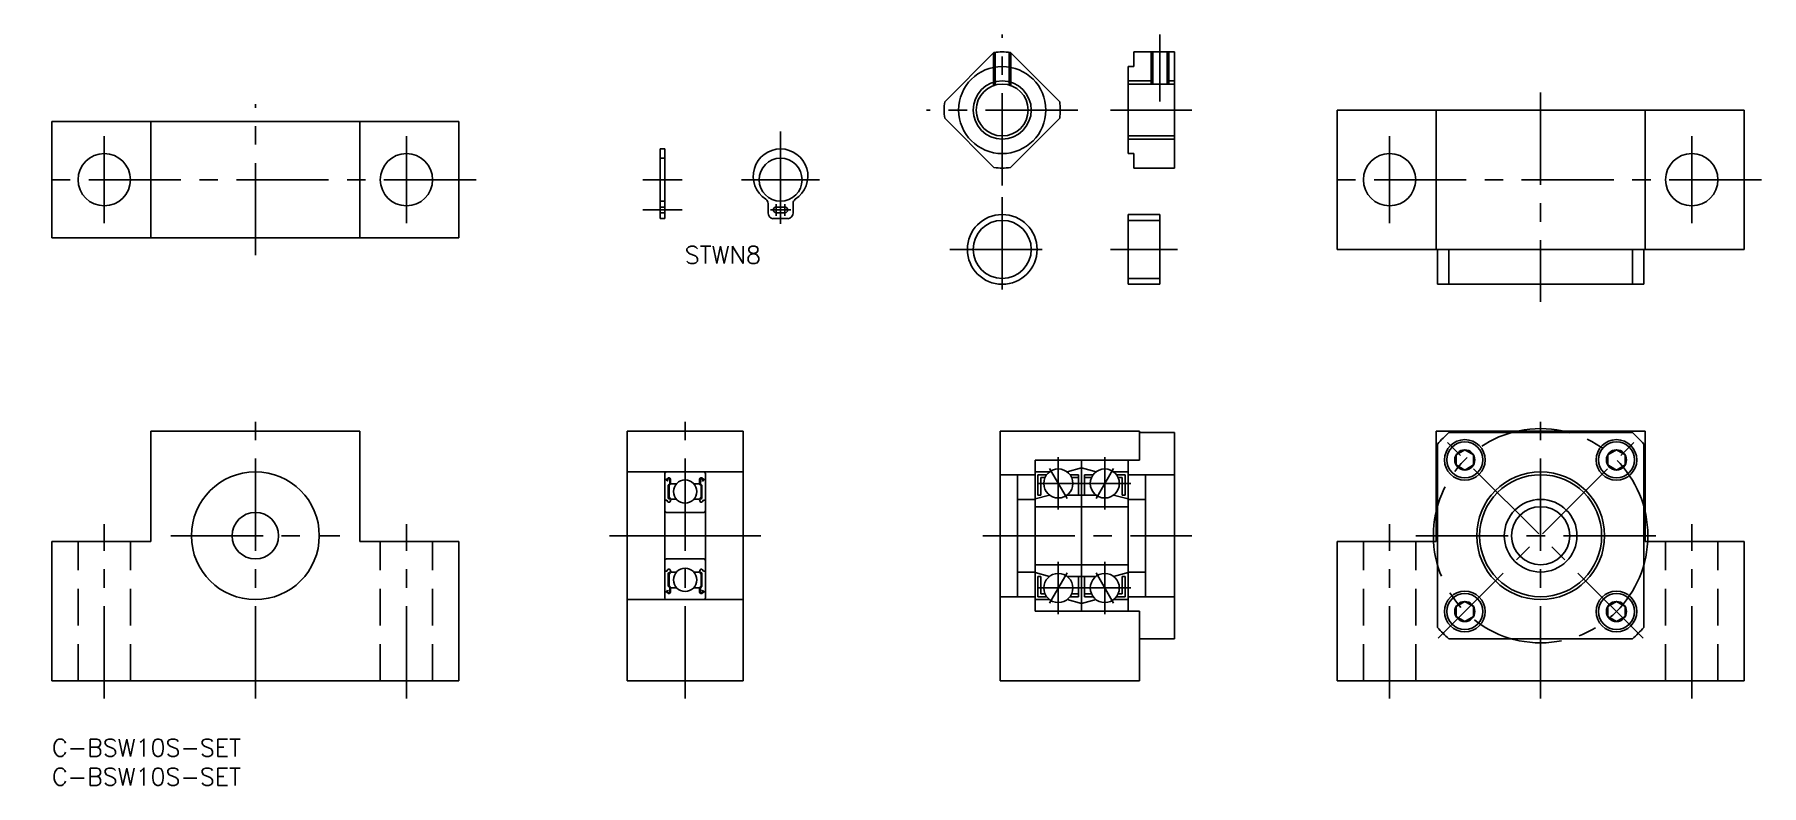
# Model space of a CAD drawing. Extents: x -3 to 294, y -8 to 121.
import ezdxf

# ---------------------------------------------------------------- set-up
doc = ezdxf.new("R2010")
doc.units = 0
doc.header["$LTSCALE"] = 0.5
doc.linetypes.add('CENTER', pattern=[50.8, 31.75, -6.35, 6.35, -6.35])
doc.linetypes.add('DASHED', pattern=[19.05, 12.7, -6.35])
for name, color, linetype in [('MSM_CENTER', 1, 'CENTER'), ('MSM_CONTINUOUS', 7, 'CONTINUOUS'), ('MSM_DASHED', 4, 'DASHED'), ('MSM_NARROW', 5, 'CONTINUOUS'), ('MSM_PART_NUMBER', 7, 'CONTINUOUS')]:
    doc.layers.add(name, color=color, linetype=linetype)
doc.styles.get("Standard").update_dxf_attribs({"font": 'txt.shx', "height": 3, "bigfont": 'bigfont.shx'})

# ---------------------------------------------------------------- blocks, each defined once
blk = doc.blocks.new('*U2')
at = {"layer": 'MSM_PART_NUMBER'}
blk.add_text('C-BSW10S-SET', height=3, dxfattribs=at).set_placement((0, -3))
blk = doc.blocks.new('*U3')
at = {"layer": 'MSM_PART_NUMBER'}
blk.add_text('C-BSW10S-SET', height=3, dxfattribs=at).set_placement((0, -8))
blk = doc.blocks.new('*U5')
at = {"layer": 'MSM_PART_NUMBER'}
blk.add_text('STWN8', height=3, dxfattribs=at).set_placement((108.88, 81.84))

msp = doc.modelspace()

# ---------------------------------------------------------------- linework, layer by layer
at = {"layer": 'MSM_CENTER'}
for p, q in [((163.51, 95.29), (163.51, 121.29)), ((190.66, 121.29), (190.66, 109.75)), ((256.16, 111.29), (256.16, 75.29)), ((35, 83.29), (35, 109.29)), ((176.51, 108.29), (150.51, 108.29)), ((182.16, 108.29), (196.16, 108.29)), ((125.37, 104.59), (125.37, 86.59)), ((9, 88.79), (9, 103.79)), ((61, 88.79), (61, 103.79)), ((230.16, 103.79), (230.16, 88.79)), ((282.16, 103.79), (282.16, 88.79)), ((73, 96.29), (-3, 96.29)), ((101.65, 96.29), (108.45, 96.29)), ((132.07, 96.29), (118.67, 96.29)), ((294.16, 96.29), (218.16, 96.29)), ((163.51, 93.29), (163.51, 75.29)), ((101.65, 91.09), (108.45, 91.09)), ((127.12, 91.09), (123.62, 91.09)), ((124.62, 90.09), (124.62, 92.09)), ((126.12, 90.09), (126.12, 92.09)), ((154.51, 84.29), (172.51, 84.29)), ((193.66, 84.29), (182.16, 84.29)), ((256.16, 7), (256.16, 56.47)), ((35, 7), (35, 56)), ((108.95, 7), (108.95, 56)), ((273.8, 17.35), (238.51, 52.65)), ((238.51, 17.35), (273.8, 52.65)), ((173.16, 48.5), (173.16, 39.5)), ((181.16, 48.5), (181.16, 39.5)), ((174.66, 41.4), (171.66, 46.6)), ((179.66, 41.4), (182.66, 46.6)), ((185.66, 44), (168.66, 44)), ((9, 7), (9, 37)), ((61, 7), (61, 37)), ((230.16, 7), (230.16, 37)), ((282.16, 7), (282.16, 37)), ((20.45, 35), (49.55, 35)), ((108.95, 35), (95.95, 35)), ((108.95, 35), (121.95, 35)), ((160.16, 35), (196.16, 35)), ((234.69, 35), (277.63, 35)), ((173.16, 21.5), (173.16, 30.5)), ((181.16, 21.5), (181.16, 30.5)), ((174.66, 28.6), (171.66, 23.4)), ((179.66, 28.6), (182.66, 23.4)), ((185.66, 26), (168.66, 26))]:
    msp.add_line(p, q, dxfattribs=at)
msp.add_circle((256.16, 35), 18.45, dxfattribs=at)
at = {"layer": 'MSM_CONTINUOUS'}
for p, q in [((162.09, 118.19), (153.61, 109.7)), ((173.4, 109.7), (164.92, 118.19)), ((186.16, 118.29), (193.16, 118.29)), ((186.16, 115.79), (186.16, 118.29)), ((189.43, 118.29), (189.43, 112.75)), ((191.89, 118.29), (191.89, 112.75)), ((193.16, 118.29), (193.16, 98.29)), ((185.16, 115.79), (185.16, 100.79)), ((186.16, 115.79), (185.16, 115.79)), ((185.16, 112.75), (193.16, 112.75)), ((221.16, 108.29), (221.16, 84.29)), ((291.16, 108.29), (221.16, 108.29)), ((238.16, 108.29), (238.16, 84.29)), ((274.16, 108.29), (274.16, 84.29)), ((291.16, 108.29), (291.16, 84.29)), ((0, 86.29), (0, 106.29)), ((70, 106.29), (0, 106.29)), ((17, 86.29), (17, 106.29)), ((53, 86.29), (53, 106.29)), ((70, 86.29), (70, 106.29)), ((162.09, 98.39), (153.61, 106.87)), ((173.4, 106.87), (164.92, 98.39)), ((104.65, 101.59), (104.65, 89.59)), ((104.65, 101.59), (105.45, 101.59)), ((105.45, 101.59), (105.45, 89.59)), ((185.16, 103.83), (193.16, 103.83)), ((186.16, 100.79), (185.16, 100.79)), ((186.16, 98.29), (186.16, 100.79)), ((186.16, 98.29), (193.16, 98.29)), ((123.22, 92.19), (123.22, 90.59)), ((125.37, 92.59), (125.37, 91.59)), ((127.52, 92.19), (127.52, 90.59)), ((104.65, 89.59), (105.45, 89.59)), ((126.62, 89.59), (124.12, 89.59)), ((126.12, 91.59), (124.62, 91.59)), ((126.12, 90.59), (124.62, 90.59)), ((125.37, 90.59), (125.37, 89.59)), ((185.16, 78.29), (185.16, 90.29)), ((190.66, 90.29), (185.16, 90.29)), ((190.66, 89.29), (185.16, 89.29)), ((190.66, 90.29), (190.66, 78.29)), ((70, 86.29), (0, 86.29)), ((291.16, 84.29), (221.16, 84.29)), ((238.41, 78.29), (238.41, 84.29)), ((240.38, 84.29), (240.38, 78.29)), ((271.94, 78.29), (271.94, 84.29)), ((273.91, 78.29), (273.91, 84.29)), ((190.66, 79.29), (185.16, 79.29)), ((190.66, 78.29), (185.16, 78.29)), ((273.91, 78.29), (238.41, 78.29)), ((17, 53), (17, 34)), ((17, 53), (53, 53)), ((53, 53), (53, 34)), ((98.95, 10), (98.95, 53)), ((98.95, 53), (118.95, 53)), ((118.95, 53), (118.95, 10)), ((163.16, 53), (163.16, 10)), ((187.16, 53), (163.16, 53)), ((187.16, 48), (187.16, 53)), ((193.16, 52.75), (187.16, 52.75)), ((193.16, 17.25), (193.16, 52.75)), ((274.16, 53), (238.16, 53)), ((238.16, 34), (238.16, 53)), ((238.41, 50.78), (238.41, 19.22)), ((271.94, 52.75), (240.38, 52.75)), ((273.91, 50.78), (273.91, 19.22)), ((274.16, 34), (274.16, 53)), ((169.16, 48), (169.16, 22)), ((169.16, 48), (187.16, 48)), ((177.16, 22), (177.16, 48)), ((185.16, 22), (185.16, 48)), ((241.61, 48.91), (243.11, 49.78)), ((241.61, 47.18), (241.61, 48.91)), ((243.11, 49.78), (244.61, 48.91)), ((244.61, 48.91), (244.61, 47.18)), ((267.7, 48.91), (269.2, 49.78)), ((267.7, 47.18), (267.7, 48.91)), ((269.2, 49.78), (270.7, 48.91)), ((270.7, 48.91), (270.7, 47.18)), ((118.95, 46), (98.95, 46)), ((105.45, 45.7), (105.45, 24.3)), ((105.45, 44.75), (105.55, 44.65)), ((105.55, 44.65), (105.78, 44.65)), ((105.78, 44.65), (105.89, 44.84)), ((105.89, 44.58), (106, 44.77)), ((106.01, 44.52), (105.89, 44.58)), ((106.31, 44.68), (106.31, 43.95)), ((106.45, 44.68), (106.45, 43.89)), ((111.45, 44.68), (111.45, 43.89)), ((111.58, 44.68), (111.58, 43.95)), ((111.88, 44.52), (112, 44.58)), ((112, 44.58), (111.89, 44.77)), ((112.11, 44.65), (112, 44.84)), ((112.35, 44.65), (112.11, 44.65)), ((112.45, 44.75), (112.35, 44.65)), ((112.45, 45.7), (112.45, 24.3)), ((163.16, 45.5), (169.16, 45.5)), ((166.16, 24.5), (166.16, 45.5)), ((169.16, 46), (171.66, 46)), ((171.16, 45.5), (169.66, 45.5)), ((169.66, 42), (169.66, 45.5)), ((170.16, 45), (170.16, 42)), ((170.16, 45), (170.87, 45)), ((174.66, 46), (177.16, 46.67)), ((175.16, 45.5), (176.66, 45.5)), ((175.45, 45), (176.66, 45)), ((176.66, 42), (176.66, 45.5)), ((179.66, 46), (177.16, 46.67)), ((177.66, 45.5), (177.66, 42)), ((179.16, 45.5), (177.66, 45.5)), ((178.87, 45), (177.66, 45)), ((182.66, 46), (185.16, 46)), ((184.66, 45.5), (183.16, 45.5)), ((184.16, 45), (183.45, 45)), ((184.16, 45), (184.16, 42)), ((184.66, 45.5), (184.66, 42)), ((185.16, 45.5), (193.16, 45.5)), ((188.16, 24.5), (188.16, 45.5)), ((243.11, 46.31), (241.61, 47.18)), ((244.61, 47.18), (243.11, 46.31)), ((269.2, 46.31), (267.7, 47.18)), ((270.7, 47.18), (269.2, 46.31)), ((105.83, 44.47), (105.94, 44.4)), ((105.94, 44.4), (106.01, 44.52)), ((106.31, 43.95), (106.05, 43.68)), ((106.05, 43.68), (106.05, 41.5)), ((106.45, 43.89), (106.18, 43.63)), ((106.18, 41.5), (106.18, 43.63)), ((106.45, 44.05), (106.55, 43.95)), ((106.55, 43.95), (107.47, 43.95)), ((111.35, 43.95), (110.42, 43.95)), ((111.45, 44.05), (111.35, 43.95)), ((111.45, 43.89), (111.71, 43.63)), ((111.58, 43.95), (111.85, 43.68)), ((111.71, 41.5), (111.71, 43.63)), ((111.85, 43.68), (111.85, 41.5)), ((111.95, 44.4), (111.88, 44.52)), ((112.06, 44.47), (111.95, 44.4)), ((171.66, 42), (169.16, 41.33)), ((169.66, 42), (170.16, 42)), ((174.66, 42), (179.66, 42)), ((182.66, 42), (185.16, 41.33)), ((184.16, 42), (184.66, 42)), ((105.45, 41), (105.55, 41.1)), ((105.55, 41.1), (105.78, 41.1)), ((112.15, 39), (105.75, 39)), ((105.78, 41.1), (105.99, 40.84)), ((106.38, 41.5), (106.18, 41.5)), ((106.18, 41.36), (106.38, 41.36)), ((106.37, 40.89), (106.48, 41.21)), ((106.38, 41.36), (106.38, 41.5)), ((106.48, 41.21), (106.58, 41.3)), ((106.58, 41.3), (107.43, 41.3)), ((111.31, 41.3), (110.47, 41.3)), ((111.41, 41.21), (111.31, 41.3)), ((111.52, 40.89), (111.41, 41.21)), ((111.51, 41.36), (111.51, 41.5)), ((111.51, 41.5), (111.71, 41.5)), ((111.71, 41.36), (111.51, 41.36)), ((112.11, 41.1), (111.9, 40.84)), ((112.35, 41.1), (112.11, 41.1)), ((112.45, 41), (112.35, 41.1)), ((166.16, 41.25), (169.16, 41.25)), ((169.16, 40), (185.16, 40)), ((185.16, 41.25), (188.16, 41.25)), ((0, 10), (0, 34)), ((70, 10), (70, 34)), ((221.16, 34), (221.16, 10)), ((238.16, 34), (221.16, 34)), ((274.16, 34), (291.16, 34)), ((291.16, 34), (291.16, 10)), ((112.15, 31), (105.75, 31)), ((169.16, 30), (185.16, 30)), ((105.45, 29), (105.55, 28.9)), ((105.55, 28.9), (105.78, 28.9)), ((105.78, 28.9), (105.99, 29.16)), ((106.05, 26.32), (106.05, 28.5)), ((106.18, 28.64), (106.38, 28.64)), ((106.18, 28.5), (106.18, 26.37)), ((106.38, 28.5), (106.18, 28.5)), ((106.37, 29.11), (106.48, 28.79)), ((106.38, 28.64), (106.38, 28.5)), ((106.48, 28.79), (106.58, 28.7)), ((106.58, 28.7), (107.43, 28.7)), ((111.31, 28.7), (110.47, 28.7)), ((111.41, 28.79), (111.31, 28.7)), ((111.52, 29.11), (111.41, 28.79)), ((111.51, 28.64), (111.51, 28.5)), ((111.71, 28.64), (111.51, 28.64)), ((111.51, 28.5), (111.71, 28.5)), ((111.71, 28.5), (111.71, 26.37)), ((111.85, 26.32), (111.85, 28.5)), ((112.11, 28.9), (111.9, 29.16)), ((112.35, 28.9), (112.11, 28.9)), ((112.45, 29), (112.35, 28.9)), ((166.16, 28.75), (169.16, 28.75)), ((171.66, 28), (169.16, 28.67)), ((169.66, 28), (170.16, 28)), ((169.66, 28), (169.66, 24.5)), ((170.16, 25), (170.16, 28)), ((174.66, 28), (179.66, 28)), ((176.66, 28), (176.66, 24.5)), ((177.66, 24.5), (177.66, 28)), ((182.66, 28), (185.16, 28.67)), ((184.16, 25), (184.16, 28)), ((184.16, 28), (184.66, 28)), ((184.66, 24.5), (184.66, 28)), ((185.16, 28.75), (188.16, 28.75)), ((118.95, 24), (98.95, 24)), ((105.45, 25.25), (105.55, 25.35)), ((105.55, 25.35), (105.78, 25.35)), ((105.78, 25.35), (105.89, 25.16)), ((105.83, 25.53), (105.94, 25.6)), ((106.01, 25.48), (105.89, 25.42)), ((105.89, 25.42), (106, 25.23)), ((105.94, 25.6), (106.01, 25.48)), ((106.31, 26.05), (106.05, 26.32)), ((106.45, 26.11), (106.18, 26.37)), ((106.31, 25.32), (106.31, 26.05)), ((106.45, 25.32), (106.45, 26.11)), ((106.45, 25.95), (106.55, 26.05)), ((106.55, 26.05), (107.47, 26.05)), ((111.35, 26.05), (110.42, 26.05)), ((111.45, 25.95), (111.35, 26.05)), ((111.45, 26.11), (111.71, 26.37)), ((111.45, 25.32), (111.45, 26.11)), ((111.58, 26.05), (111.85, 26.32)), ((111.58, 25.32), (111.58, 26.05)), ((111.95, 25.6), (111.88, 25.48)), ((111.88, 25.48), (112, 25.42)), ((112, 25.42), (111.89, 25.23)), ((112.06, 25.53), (111.95, 25.6)), ((112.11, 25.35), (112, 25.16)), ((112.35, 25.35), (112.11, 25.35)), ((112.45, 25.25), (112.35, 25.35)), ((163.16, 24.5), (169.16, 24.5)), ((169.16, 24), (171.66, 24)), ((171.16, 24.5), (169.66, 24.5)), ((170.16, 25), (170.87, 25)), ((174.66, 24), (177.16, 23.33)), ((175.16, 24.5), (176.66, 24.5)), ((175.45, 25), (176.66, 25)), ((179.66, 24), (177.16, 23.33)), ((178.87, 25), (177.66, 25)), ((179.16, 24.5), (177.66, 24.5)), ((182.66, 24), (185.16, 24)), ((184.66, 24.5), (183.16, 24.5)), ((184.16, 25), (183.45, 25)), ((185.16, 24.5), (193.16, 24.5)), ((169.16, 22), (187.16, 22)), ((187.16, 10), (187.16, 22)), ((241.61, 22.82), (243.11, 23.69)), ((241.61, 21.09), (241.61, 22.82)), ((243.11, 20.22), (241.61, 21.09)), ((243.11, 23.69), (244.61, 22.82)), ((244.61, 21.09), (243.11, 20.22)), ((244.61, 22.82), (244.61, 21.09)), ((267.7, 22.82), (269.2, 23.69)), ((267.7, 21.09), (267.7, 22.82)), ((269.2, 20.22), (267.7, 21.09)), ((269.2, 23.69), (270.7, 22.82)), ((270.7, 21.09), (269.2, 20.22)), ((270.7, 22.82), (270.7, 21.09)), ((193.16, 17.25), (187.16, 17.25)), ((271.94, 17.25), (240.38, 17.25)), ((70, 10), (0, 10)), ((118.95, 10), (98.95, 10)), ((163.16, 10), (187.16, 10)), ((221.16, 10), (291.16, 10))]:
    msp.add_line(p, q, dxfattribs=at)
for points in [[(0, 34), (17, 34)], [(70, 34), (53, 34)]]:
    msp.add_lwpolyline(points, dxfattribs=at)
for centre, radius in [((163.51, 108.29), 7.5), ((163.51, 108.29), 4.46), ((9, 96.29), 4.5), ((61, 96.29), 4.5), ((125.37, 96.29), 3.7), ((230.16, 96.29), 4.5), ((282.16, 96.29), 4.5), ((163.51, 84.29), 6), ((163.51, 84.29), 5), ((243.11, 48.05), 3.5), ((243.11, 48.05), 3.1), ((269.2, 48.05), 3.5), ((269.2, 48.05), 3.1), ((243.11, 48.05), 1.73), ((269.2, 48.05), 1.73), ((35, 35), 11), ((108.95, 42.6), 2), ((173.16, 44), 2.5), ((181.16, 44), 2.5), ((256.16, 35), 11), ((256.16, 35), 10.5), ((35, 35), 4), ((256.16, 35), 6.25), ((256.16, 35), 5), ((108.95, 27.4), 2), ((173.16, 26), 2.5), ((181.16, 26), 2.5), ((243.11, 21.95), 3.5), ((243.11, 21.95), 3.1), ((269.2, 21.95), 3.5), ((269.2, 21.95), 3.1), ((243.11, 21.95), 1.73), ((269.2, 21.95), 1.73)]:
    msp.add_circle(centre, radius, dxfattribs=at)
for centre, radius, start, end in [((163.51, 108.29), 10, 81.8699, 98.1301), ((163.51, 108.29), 10, 171.8699, 188.1301), ((163.51, 108.29), 10, 351.8699, 8.1301), ((125.37, 96.89), 4.7, 302.6213, 237.3787), ((163.51, 108.29), 10, 261.8699, 278.1301), ((122.32, 92.19), 0.9, 360, 55.0939), ((128.42, 92.19), 0.9, 124.9061, 180), ((124.21, 90.57), 0.99, 179.1897, 264.7847), ((124.62, 91.09), 0.5, 90, 270), ((126.12, 91.09), 0.5, 270, 90), ((126.53, 90.57), 0.99, 275.2153, 0.8103), ((256.16, 35), 23.75, 131.6371, 138.3629), ((256.16, 35), 23.75, 41.6371, 48.3629), ((105.75, 45.7), 0.3, 90, 180), ((105.89, 44.58), 0.133, 149.9969, 240.0013), ((106.15, 44.68), 0.299, 0, 149.6308), ((106.15, 44.68), 0.166, 0, 149.5456), ((111.74, 44.68), 0.299, 30.3692, 180), ((111.74, 44.68), 0.166, 30.4544, 180), ((112, 44.58), 0.133, 299.9987, 30.0031), ((112.15, 45.7), 0.3, 0, 90), ((105.75, 39.3), 0.3, 180, 270), ((106.17, 40.98), 0.224, 220.001, 336.7396), ((106.18, 41.5), 0.133, 180.7017, 269.0077), ((111.73, 40.98), 0.224, 203.2604, 319.999), ((111.71, 41.5), 0.133, 270.9923, 359.2983), ((112.15, 39.3), 0.3, 270, 0), ((105.75, 30.7), 0.3, 90, 180), ((112.15, 30.7), 0.3, 0, 90), ((106.17, 29.02), 0.224, 23.2604, 139.999), ((106.18, 28.5), 0.133, 90.9923, 179.2983), ((111.73, 29.02), 0.224, 40.001, 156.7396), ((111.71, 28.5), 0.133, 0.7017, 89.0077), ((105.75, 24.3), 0.3, 180, 270), ((105.89, 25.42), 0.133, 119.9987, 210.0031), ((106.15, 25.32), 0.299, 210.3692, 0), ((106.15, 25.32), 0.166, 210.4544, 0), ((111.74, 25.32), 0.299, 180, 329.6308), ((111.74, 25.32), 0.166, 180, 329.5456), ((112, 25.42), 0.133, 329.9969, 60.0013), ((112.15, 24.3), 0.3, 270, 0), ((256.16, 35), 23.75, 221.6371, 228.3629), ((256.16, 35), 23.75, 311.6371, 318.3629)]:
    msp.add_arc(centre, radius, start, end, dxfattribs=at)
at = {"layer": 'MSM_DASHED'}
for p, q in [((162.01, 118.1), (162.01, 112.49)), ((162.28, 118.21), (162.28, 112.57)), ((164.73, 118.21), (164.73, 112.57)), ((165.01, 118.1), (165.01, 112.49)), ((104.65, 99.99), (105.45, 99.99)), ((104.65, 92.59), (105.45, 92.59)), ((104.65, 91.59), (105.45, 91.59)), ((104.65, 90.59), (105.45, 90.59)), ((4.5, 10), (4.5, 34)), ((13.5, 10), (13.5, 34)), ((56.5, 10), (56.5, 34)), ((65.5, 10), (65.5, 34)), ((225.66, 10), (225.66, 34)), ((234.66, 10), (234.66, 34)), ((277.66, 10), (277.66, 34)), ((286.66, 10), (286.66, 34))]:
    msp.add_line(p, q, dxfattribs=at)
at = {"layer": 'MSM_NARROW'}
for p, q in [((189.16, 118.29), (189.16, 112.75)), ((192.16, 118.29), (192.16, 112.75)), ((189.16, 113.29), (185.16, 113.29)), ((193.16, 113.29), (192.16, 113.29)), ((193.16, 103.29), (185.16, 103.29))]:
    msp.add_line(p, q, dxfattribs=at)
msp.add_circle((163.51, 108.29), 5, dxfattribs=at)

# ---------------------------------------------------------------- block references
at = {"layer": 'MSM_CONTINUOUS'}
for name in ['*U5', '*U2', '*U3']:
    msp.add_blockref(name, (0, 0), dxfattribs=at)

doc.saveas('drawing.dxf')
